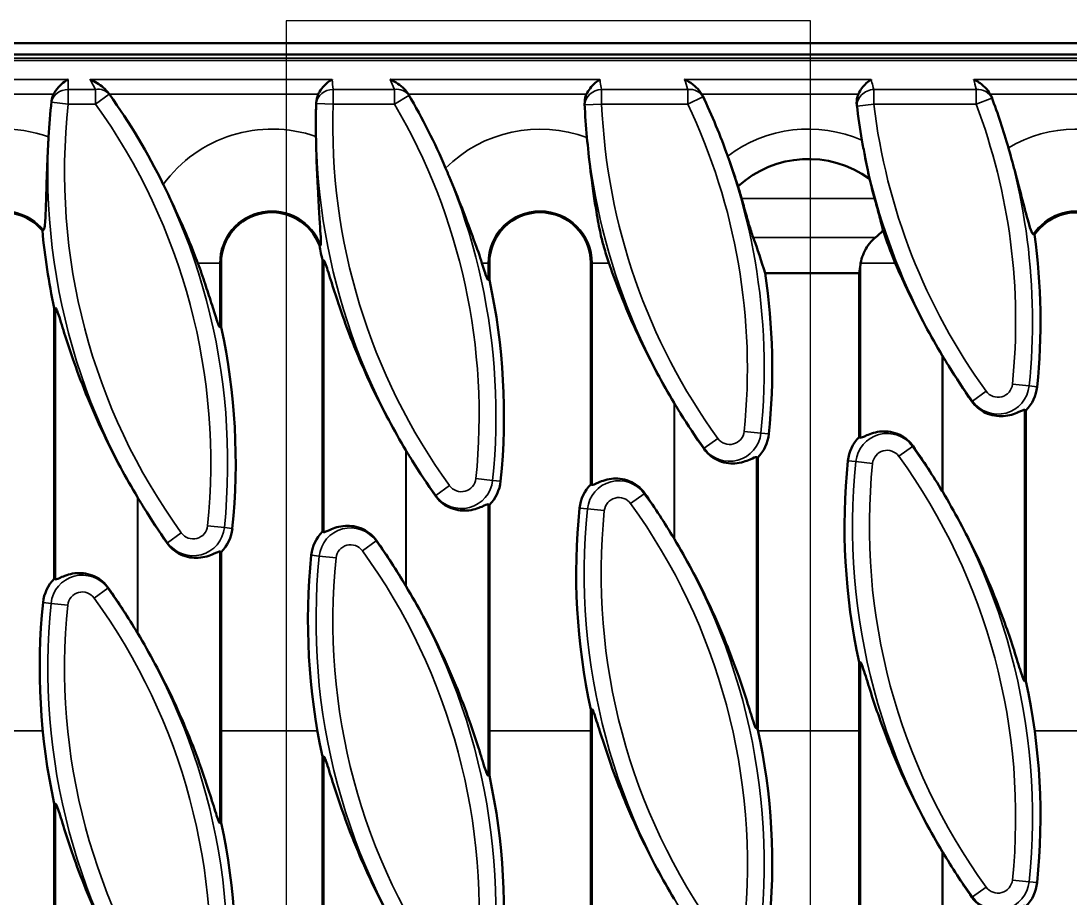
# Model space of a CAD drawing. Header units: millimetres. Extents: x 0 to 1485, y 0 to 1050.
# Drawn here: x 993.1 to 1086.2, y 550.9 to 628.7 of the extents above; entities that cross this region are included whole.
import ezdxf

# ---------------------------------------------------------------- set-up
doc = ezdxf.new("R2010")
doc.units = ezdxf.units.MM
doc.header["$LTSCALE"] = 2.5
for name, color, linetype, lineweight in [('Detailumgrenzung (ISO)', 7, 'Continuous', 25), ('Sichtbar (ISO)', 7, 'Continuous', 50), ('Sichtbar schmal (ISO)', 7, 'Continuous', 35)]:
    doc.layers.add(name, color=color, linetype=linetype, lineweight=lineweight)

# ---------------------------------------------------------------- blocks, each defined once
blk = doc.blocks.new('2DDetail0')
at = {"layer": 'Detailumgrenzung (ISO)', "flags": 128}
blk.add_lwpolyline([(406.668, 199.609), (425.279, 199.609), (425.279, 251.495), (406.668, 251.495), (406.668, 199.609)], dxfattribs=at)

msp = doc.modelspace()

# ---------------------------------------------------------------- linework, layer by layer
at = {"layer": 'Sichtbar (ISO)'}
for p, q in [((1420.146, 626.759), (420.146, 626.759)), ((1419.646, 625.759), (920.646, 625.759)), ((1010.884, 607.259), (1010.884, 601.583)), ((1019.884, 583.431), (1019.884, 607.259)), ((1034.693, 607.259), (1034.693, 605.773)), ((1043.693, 587.621), (1043.693, 607.259)), ((1067.503, 606.359), (1067.62, 607.13)), ((1059.164, 606.359), (1067.503, 606.359)), ((1067.503, 591.812), (1067.503, 606.359)), ((1034.693, 605.773), (1034.577, 605.761)), ((996.074, 603.268), (996.191, 603.281)), ((996.074, 579.24), (996.074, 603.268)), ((1010.884, 601.583), (1010.767, 601.57)), ((1082.313, 594.182), (1082.313, 570.154)), ((1058.503, 589.991), (1058.503, 565.964)), ((1034.693, 585.801), (1034.693, 561.773)), ((1010.884, 581.61), (1010.884, 557.583)), ((1067.503, 571.839), (1067.62, 571.852)), ((1067.503, 547.812), (1067.503, 571.839)), ((1082.313, 570.154), (1082.196, 570.142)), ((1043.693, 567.649), (1043.81, 567.662)), ((1043.693, 543.621), (1043.693, 567.649)), ((1058.503, 565.964), (1058.386, 565.951)), ((1019.884, 563.459), (1020.001, 563.471)), ((1019.884, 539.431), (1019.884, 563.459)), ((1034.693, 561.773), (1034.577, 561.761)), ((996.074, 559.268), (996.191, 559.281)), ((996.074, 535.24), (996.074, 559.268)), ((1010.884, 557.583), (1010.767, 557.57))]:
    msp.add_line(p, q, dxfattribs=at)
for centre, radius, start, end in [((955.355, 589.531), 56.122, 26.10716, 35.64152), ((979.165, 593.721), 56.122, 23.04238, 30.49544), ((1002.974, 597.912), 56.122, 19.61133, 25.51576), ((1026.784, 602.102), 56.122, 15.91258, 20.73517), ((1051.603, 615.32), 56.122, 173.56471, 176.79619), ((1075.412, 619.511), 56.122, 177.97299, 181.04786), ((1099.222, 623.701), 56.122, 182.36927, 185.4232), ((1123.032, 627.892), 56.122, 186.77959, 189.99171), ((1063.003, 607.259), 9.234, 54.00166, 132.48996), ((1123.032, 627.892), 56.165, 193.55323, 195.37701), ((1002.974, 597.912), 56.165, 15.58167, 16.71758), ((991.574, 607.259), 4.5, 40.09938, 180), ((1015.384, 607.259), 4.5, 20.19305, 180), ((1039.193, 607.259), 4.5, 0, 180), ((1086.813, 607.259), 4.5, 0, 145.94175), ((1051.603, 615.32), 56.821, 185.21317, 192.24573), ((1026.784, 602.102), 56.821, 354.12505, 7.76463), ((1075.412, 619.511), 56.821, 190.85264, 192.21871), ((1015.384, 607.259), 4.5, 0, 2.8783), ((1002.974, 597.912), 56.821, 354.12505, 8.54932), ((979.165, 593.721), 56.821, 354.12505, 12.24573), ((955.355, 589.531), 56.821, 354.12505, 12.24573), ((1123.032, 627.892), 56.122, 210.93272, 210.99477), ((1079.825, 596.644), 3.5, 315.28608, 354.12505), ((1099.222, 623.701), 56.122, 210.93272, 210.99477), ((1056.016, 592.454), 3.5, 315.28608, 354.12505), ((1069.99, 589.349), 3.5, 135.28608, 174.12505), ((1075.412, 619.511), 56.122, 210.93272, 210.99477), ((1123.032, 583.892), 56.821, 174.12505, 192.24573), ((1032.206, 588.263), 3.5, 315.28608, 354.12505), ((1046.181, 585.159), 3.5, 135.28608, 174.12505), ((1026.784, 558.102), 56.122, 30.93272, 30.99477), ((1051.603, 615.32), 56.122, 210.93272, 210.99477), ((1099.222, 579.701), 56.821, 174.12505, 192.24573), ((1008.397, 584.073), 3.5, 315.28608, 354.12505), ((1022.371, 580.968), 3.5, 135.28608, 174.12505), ((1002.974, 553.912), 56.122, 30.93272, 30.99477), ((1075.412, 575.511), 56.821, 174.12505, 192.24573), ((998.562, 576.778), 3.5, 135.28608, 174.12505), ((979.165, 549.721), 56.122, 30.93272, 30.99477), ((1051.603, 571.32), 56.821, 174.12505, 192.24573), ((955.355, 545.531), 56.122, 30.93272, 30.99477), ((1026.784, 558.102), 56.821, 354.12505, 12.24573), ((1002.974, 553.912), 56.821, 354.12505, 12.24573), ((979.165, 549.721), 56.821, 354.12505, 12.24573), ((955.355, 545.531), 56.821, 354.12505, 12.24573), ((1123.032, 583.892), 56.122, 210.93272, 210.99477), ((1079.825, 552.644), 3.5, 315.28608, 354.12505)]:
    msp.add_arc(centre, radius, start, end, dxfattribs=at)
for centre, major_axis, ratio, start_param, end_param in [((1002.974, 588.9), (0, -59.467), 0.988452, 1.868768, 1.925146), ((1074.892, 606.763), (7.3, 0), 0.57735, 3.023669, 3.054326)]:
    msp.add_ellipse(centre, major_axis=major_axis, ratio=ratio, start_param=start_param, end_param=end_param, dxfattribs=at)
for points, knots in [([(996.015, 622.233), (996.072, 622.35), (996.139, 622.462), (996.352, 622.773), (996.517, 622.956), (996.88, 623.285), (997.085, 623.426), (997.291, 623.531), (997.292, 623.531), (997.294, 623.532)], [0.0605627, 0.0605627, 0.0605627, 0.0605627, 0.0994194, 0.0994194, 0.1753414, 0.1753414, 0.2612333, 0.2612333, 0.2619871, 0.2619871, 0.2619871, 0.2619871]), ([(999.262, 623.532), (999.264, 623.531), (999.267, 623.531), (999.473, 623.452), (999.678, 623.352), (1000.066, 623.12), (1000.254, 622.986), (1000.616, 622.67), (1000.777, 622.495), (1000.904, 622.317)], [-0.0008986, -0.0008986, -0.0008986, -0.0008986, 0, 0, 0.0767412, 0.0767412, 0.1494492, 0.1494492, 0.2274369, 0.2274369, 0.2274369, 0.2274369]), ([(1019.502, 622.233), (1019.539, 622.31), (1019.579, 622.386), (1019.741, 622.657), (1019.882, 622.837), (1020.243, 623.215), (1020.483, 623.4), (1020.73, 623.531), (1020.732, 623.531), (1020.733, 623.532)], [0.0704022, 0.0704022, 0.0704022, 0.0704022, 0.0959777, 0.0959777, 0.1656255, 0.1656255, 0.2651531, 0.2651531, 0.265851, 0.265851, 0.265851, 0.265851]), ([(1025.901, 623.532), (1025.904, 623.531), (1025.906, 623.531), (1026.13, 623.439), (1026.355, 623.32), (1026.771, 623.039), (1026.969, 622.877), (1027.278, 622.553), (1027.402, 622.399), (1027.504, 622.233)], [-0.0008653, -0.0008653, -0.0008653, -0.0008653, 0, 0, 0.0856496, 0.0856496, 0.165521, 0.165521, 0.224334, 0.224334, 0.224334, 0.224334]), ([(1043.31, 622.233), (1043.329, 622.275), (1043.349, 622.316), (1043.469, 622.548), (1043.59, 622.725), (1043.836, 623.02), (1043.961, 623.144), (1044.219, 623.362), (1044.355, 623.455), (1044.491, 623.531), (1044.493, 623.531), (1044.495, 623.532)], [0.0801643, 0.0801643, 0.0801643, 0.0801643, 0.0939291, 0.0939291, 0.1584809, 0.1584809, 0.2160693, 0.2160693, 0.2755674, 0.2755674, 0.27629, 0.27629, 0.27629, 0.27629]), ([(1052.022, 623.532), (1052.024, 623.531), (1052.027, 623.531), (1052.27, 623.427), (1052.514, 623.286), (1052.964, 622.944), (1053.159, 622.756), (1053.402, 622.455), (1053.478, 622.347), (1053.545, 622.233)], [-0.0008386, -0.0008386, -0.0008386, -0.0008386, 0, 0, 0.0948703, 0.0948703, 0.1853603, 0.1853603, 0.2311342, 0.2311342, 0.2311342, 0.2311342]), ([(1067.438, 622.233), (1067.442, 622.243), (1067.446, 622.253), (1067.534, 622.448), (1067.639, 622.621), (1067.873, 622.941), (1068.005, 623.086), (1068.281, 623.339), (1068.427, 623.446), (1068.575, 623.531), (1068.576, 623.531), (1068.578, 623.532)], [0.0899102, 0.0899102, 0.0899102, 0.0899102, 0.0931565, 0.0931565, 0.1538394, 0.1538394, 0.217007, 0.217007, 0.2827043, 0.2827043, 0.2834159, 0.2834159, 0.2834159, 0.2834159]), ([(1077.695, 623.532), (1077.697, 623.531), (1077.699, 623.531), (1078.002, 623.395), (1078.297, 623.201), (1078.738, 622.8), (1078.897, 622.619), (1079.07, 622.367), (1079.111, 622.301), (1079.149, 622.233)], [-0.0008162, -0.0008162, -0.0008162, -0.0008162, 0, 0, 0.1208521, 0.1208521, 0.2067367, 0.2067367, 0.235931, 0.235931, 0.235931, 0.235931]), ([(1019.326, 621.496), (1019.335, 621.744), (1019.391, 621.991), (1019.497, 622.222), (1019.5, 622.228), (1019.502, 622.233)], [0, 0, 0, 0, 0.07468762, 0.07468762, 0.07650654, 0.07650654, 0.07650654, 0.07650654]), ([(1043.148, 621.381), (1043.138, 621.631), (1043.175, 621.882), (1043.276, 622.156), (1043.292, 622.195), (1043.31, 622.233)], [0, 0, 0, 0, 0.07504637, 0.07504637, 0.08771429, 0.08771429, 0.08771429, 0.08771429]), ([(1067.302, 621.266), (1067.273, 621.517), (1067.29, 621.772), (1067.38, 622.089), (1067.406, 622.162), (1067.438, 622.233)], [0, 0, 0, 0, 0.07560178, 0.07560178, 0.09901556, 0.09901556, 0.09901556, 0.09901556]), ([(995.569, 618.457), (995.561, 618.313), (995.553, 618.17), (995.516, 617.468), (995.49, 616.915), (995.423, 615.316), (995.393, 614.319), (995.341, 612.518), (995.32, 611.774), (995.276, 610.962), (995.258, 610.717), (995.217, 610.415), (995.198, 610.322), (995.161, 610.232), (995.146, 610.211), (995.13, 610.204)], [-1.039, -1.039, -1.039, -1.039, -1.002786, -1.002786, -0.861486, -0.861486, -0.585632, -0.585632, -0.302575, -0.302575, -0.156351, -0.156351, -0.058588, -0.058588, 0, 0, 0, 0]), ([(1019.3, 618.484), (1019.313, 617.811), (1019.33, 617.14), (1019.38, 615.64), (1019.415, 614.834), (1019.544, 612.247), (1019.638, 610.9), (1019.71, 609.758), (1019.733, 609.395), (1019.746, 609.03), (1019.745, 608.951), (1019.738, 608.882), (1019.735, 608.865), (1019.728, 608.848), (1019.724, 608.844), (1019.72, 608.843)], [-0.5230749, -0.5230749, -0.5230749, -0.5230749, -0.4577107, -0.4577107, -0.3742285, -0.3742285, -0.1744722, -0.1744722, -0.084578, -0.084578, -0.0364852, -0.0364852, -0.0140458, -0.0140458, 0, 0, 0, 0]), ([(1043.352, 618.397), (1043.43, 617.57), (1043.533, 616.57), (1043.851, 613.963), (1044.028, 612.755), (1044.315, 611.037), (1044.431, 610.439), (1044.649, 609.46), (1044.745, 609.078), (1044.987, 608.21), (1045.132, 607.753), (1045.303, 607.259)], [-0.9352726, -0.9352726, -0.9352726, -0.9352726, -0.7411957, -0.7411957, -0.5052694, -0.5052694, -0.310169, -0.310169, -0.1705427, -0.1705427, 0, 0, 0, 0]), ([(1067.761, 618.154), (1067.839, 617.711), (1067.92, 617.268), (1068.141, 616.11), (1068.28, 615.424), (1068.43, 614.729)], [-1.162186, -1.162186, -1.162186, -1.162186, -1.0359865, -1.0359865, -0.8324319, -0.8324319, -0.8324319, -0.8324319]), ([(1082.963, 609.807), (1082.949, 609.81), (1082.934, 609.82), (1082.901, 609.857), (1082.882, 609.885), (1082.79, 610.058), (1082.701, 610.309), (1082.436, 611.197), (1082.245, 611.931), (1081.804, 613.627), (1081.573, 614.518), (1081.139, 616.124), (1080.95, 616.806), (1080.755, 617.489)], [-1.59684, -1.59684, -1.59684, -1.59684, -1.53798, -1.53798, -1.470583, -1.470583, -1.224716, -1.224716, -0.882562, -0.882562, -0.580215, -0.580215, -0.366473, -0.366473, -0.366473, -0.366473]), ([(1056.766, 614.068), (1056.624, 614.491), (1056.477, 614.924), (1056.167, 615.825), (1056.005, 616.287), (1055.84, 616.748)], [-0.7244913, -0.7244913, -0.7244913, -0.7244913, -0.582397, -0.582397, -0.4349364, -0.4349364, -0.4349364, -0.4349364]), ([(1034.032, 607.259), (1033.852, 607.83), (1033.614, 608.515), (1033.024, 610.134), (1032.683, 611.045), (1031.911, 613.024), (1031.53, 613.97), (1031.019, 615.191), (1030.914, 615.44), (1030.809, 615.688)], [-1.712995, -1.712995, -1.712995, -1.712995, -1.278087, -1.278087, -0.902936, -0.902936, -0.586693, -0.586693, -0.505697, -0.505697, -0.505697, -0.505697]), ([(1008.816, 607.259), (1008.601, 607.843), (1008.359, 608.453), (1007.816, 609.757), (1007.511, 610.461), (1006.797, 612.043), (1006.323, 613.059), (1005.764, 614.201), (1005.757, 614.214), (1005.751, 614.227)], [-1.690303, -1.690303, -1.690303, -1.690303, -1.323675, -1.323675, -0.967749, -0.967749, -0.592422, -0.592422, -0.588136, -0.588136, -0.588136, -0.588136]), ([(1057.076, 612.998), (1057.084, 612.967), (1057.093, 612.936), (1057.241, 612.405), (1057.391, 611.872), (1057.671, 610.894), (1057.803, 610.448), (1057.979, 609.889), (1058.044, 609.696), (1058.103, 609.534)], [1.8392594, 1.8392594, 1.8392594, 1.8392594, 1.8489159, 1.8489159, 2.0047841, 2.0047841, 2.1606522, 2.1606522, 2.2539981, 2.2539981, 2.2539981, 2.2539981]), ([(1069.628, 610.165), (1069.624, 610.183), (1069.62, 610.201), (1069.527, 610.587), (1069.406, 611.049), (1069.145, 612.019), (1069.008, 612.523), (1068.877, 612.998)], [0.2908011, 0.2908011, 0.2908011, 0.2908011, 0.298333, 0.298333, 0.4545258, 0.4545258, 0.6011948, 0.6011948, 0.6011948, 0.6011948]), ([(1068.973, 609.534), (1069.183, 609.704), (1069.401, 609.911), (1069.618, 610.153), (1069.623, 610.159), (1069.628, 610.165)], [-0.4335925, -0.4335925, -0.4335925, -0.4335925, -0.3349858, -0.3349858, -0.332486, -0.332486, -0.332486, -0.332486]), ([(1067.643, 607.259), (1067.741, 607.739), (1067.922, 608.245), (1068.331, 608.885), (1068.51, 609.111), (1068.81, 609.397), (1068.89, 609.466), (1068.973, 609.534)], [2.4722014, 2.4722014, 2.4722014, 2.4722014, 2.7417205, 2.7417205, 2.8748846, 2.8748846, 2.9191071, 2.9191071, 2.9191071, 2.9191071]), ([(1010.767, 601.57), (1010.744, 601.568), (1010.705, 601.637), (1010.605, 601.884), (1010.545, 602.06), (1010.351, 602.65), (1010.188, 603.182), (1009.834, 604.298), (1009.644, 604.884), (1009.262, 606.014), (1009.047, 606.629), (1008.816, 607.259)], [1.7930779, 1.7930779, 1.7930779, 1.7930779, 1.8726401, 1.8726401, 1.9536471, 1.9536471, 2.1416493, 2.1416493, 2.3296515, 2.3296515, 2.5344882, 2.5344882, 2.5344882, 2.5344882]), ([(1019.995, 607.5), (1019.998, 607.501), (1020.002, 607.499), (1020.013, 607.489), (1020.02, 607.48), (1020.049, 607.434), (1020.078, 607.369), (1020.122, 607.259)], [-0.1193832, -0.1193832, -0.1193832, -0.1193832, -0.0994941, -0.0994941, -0.0730292, -0.0730292, 0, 0, 0, 0]), ([(1020.122, 607.259), (1020.126, 607.248), (1020.13, 607.237), (1020.195, 607.069), (1020.267, 606.851), (1020.509, 606.099), (1020.716, 605.422), (1021.17, 604.016), (1021.416, 603.284), (1022.366, 600.597), (1023.272, 598.352), (1025.232, 594.249), (1026.243, 592.381), (1027.273, 590.662)], [0.086948, 0.086948, 0.086948, 0.086948, 0.093551, 0.093551, 0.187102, 0.187102, 0.417891, 0.417891, 0.64868, 0.64868, 1.339149, 1.339149, 1.926999, 1.926999, 1.926999, 1.926999]), ([(1034.577, 605.761), (1034.549, 605.758), (1034.505, 605.847), (1034.397, 606.125), (1034.332, 606.317), (1034.189, 606.757), (1034.112, 607.002), (1034.032, 607.259)], [1.3649293, 1.3649293, 1.3649293, 1.3649293, 1.4608495, 1.4608495, 1.5582179, 1.5582179, 1.65319, 1.65319, 1.65319, 1.65319]), ([(1045.303, 607.259), (1045.357, 607.104), (1045.41, 606.951), (1046.175, 604.788), (1047.082, 602.542), (1049.042, 598.44), (1050.053, 596.572), (1051.083, 594.853)], [0.597256, 0.597256, 0.597256, 0.597256, 0.64868, 0.64868, 1.339149, 1.339149, 1.926999, 1.926999, 1.926999, 1.926999]), ([(1070.717, 607.259), (1071.1, 606.352), (1071.512, 605.432), (1072.851, 602.63), (1073.862, 600.762), (1074.892, 599.043)], [1.0539017, 1.0539017, 1.0539017, 1.0539017, 1.3391491, 1.3391491, 1.9269988, 1.9269988, 1.9269988, 1.9269988]), ([(996.191, 603.281), (996.204, 603.282), (996.222, 603.261), (996.267, 603.178), (996.295, 603.115), (996.385, 602.878), (996.457, 602.66), (996.699, 601.908), (996.907, 601.232), (997.36, 599.826), (997.606, 599.093), (998.556, 596.407), (999.462, 594.161), (1001.423, 590.059), (1002.433, 588.191), (1003.464, 586.472)], [0.001445, 0.001445, 0.001445, 0.001445, 0.046776, 0.046776, 0.093551, 0.093551, 0.187102, 0.187102, 0.417891, 0.417891, 0.64868, 0.64868, 1.339149, 1.339149, 1.926999, 1.926999, 1.926999, 1.926999]), ([(1074.923, 598.991), (1075.103, 598.692), (1075.283, 598.397), (1076.098, 597.086), (1076.804, 596.014), (1077.522, 594.979)], [5.4826973, 5.4826973, 5.4826973, 5.4826973, 5.5850708, 5.5850708, 5.9462229, 5.9462229, 5.9462229, 5.9462229]), ([(1077.522, 594.979), (1077.664, 594.775), (1077.839, 594.581), (1078.247, 594.231), (1078.485, 594.082), (1078.967, 593.852), (1079.253, 593.764), (1079.8, 593.669), (1080.061, 593.661), (1080.833, 593.706), (1081.304, 593.874), (1081.942, 594.156), (1082.13, 594.258), (1082.196, 594.23)], [3.7738978, 3.7738978, 3.7738978, 3.7738978, 3.8486369, 3.8486369, 3.9329934, 3.9329934, 4.0314686, 4.0314686, 4.1299438, 4.1299438, 4.3729414, 4.3729414, 4.5970062, 4.5970062, 4.5970062, 4.5970062]), ([(1051.114, 594.801), (1051.294, 594.502), (1051.474, 594.207), (1052.289, 592.896), (1052.994, 591.823), (1053.713, 590.788)], [5.4826973, 5.4826973, 5.4826973, 5.4826973, 5.5850708, 5.5850708, 5.9462229, 5.9462229, 5.9462229, 5.9462229]), ([(1072.293, 591.015), (1072.152, 591.218), (1071.977, 591.412), (1071.569, 591.763), (1071.331, 591.911), (1070.848, 592.141), (1070.563, 592.23), (1070.016, 592.325), (1069.754, 592.333), (1068.982, 592.287), (1068.511, 592.119), (1067.874, 591.838), (1067.685, 591.736), (1067.62, 591.763)], [3.7738978, 3.7738978, 3.7738978, 3.7738978, 3.8486369, 3.8486369, 3.9329934, 3.9329934, 4.0314686, 4.0314686, 4.1299438, 4.1299438, 4.3729414, 4.3729414, 4.5970062, 4.5970062, 4.5970062, 4.5970062]), ([(1027.304, 590.61), (1027.484, 590.311), (1027.664, 590.016), (1028.479, 588.705), (1029.185, 587.633), (1029.903, 586.598)], [5.4826973, 5.4826973, 5.4826973, 5.4826973, 5.5850708, 5.5850708, 5.9462229, 5.9462229, 5.9462229, 5.9462229]), ([(1053.713, 590.788), (1053.854, 590.585), (1054.029, 590.391), (1054.437, 590.04), (1054.675, 589.892), (1055.158, 589.662), (1055.443, 589.573), (1055.99, 589.478), (1056.252, 589.471), (1057.024, 589.516), (1057.495, 589.684), (1058.132, 589.965), (1058.321, 590.067), (1058.386, 590.04)], [3.7738978, 3.7738978, 3.7738978, 3.7738978, 3.8486369, 3.8486369, 3.9329934, 3.9329934, 4.0314686, 4.0314686, 4.1299438, 4.1299438, 4.3729414, 4.3729414, 4.5970062, 4.5970062, 4.5970062, 4.5970062]), ([(1074.892, 587.002), (1074.476, 587.696), (1074.05, 588.376), (1073.201, 589.685), (1072.752, 590.353), (1072.293, 591.015)], [5.6696828, 5.6696828, 5.6696828, 5.6696828, 5.9076607, 5.9076607, 6.1399115, 6.1399115, 6.1399115, 6.1399115]), ([(1048.483, 586.824), (1048.342, 587.028), (1048.167, 587.222), (1047.759, 587.573), (1047.521, 587.721), (1047.038, 587.951), (1046.753, 588.039), (1046.206, 588.134), (1045.945, 588.142), (1045.173, 588.097), (1044.701, 587.929), (1044.064, 587.648), (1043.876, 587.545), (1043.81, 587.573)], [3.7738978, 3.7738978, 3.7738978, 3.7738978, 3.8486369, 3.8486369, 3.9329934, 3.9329934, 4.0314686, 4.0314686, 4.1299438, 4.1299438, 4.3729414, 4.3729414, 4.5970062, 4.5970062, 4.5970062, 4.5970062]), ([(1029.903, 586.598), (1030.045, 586.395), (1030.219, 586.2), (1030.628, 585.85), (1030.866, 585.701), (1031.348, 585.472), (1031.634, 585.383), (1032.181, 585.288), (1032.442, 585.28), (1033.214, 585.325), (1033.685, 585.493), (1034.323, 585.775), (1034.511, 585.877), (1034.577, 585.849)], [3.7738978, 3.7738978, 3.7738978, 3.7738978, 3.8486369, 3.8486369, 3.9329934, 3.9329934, 4.0314686, 4.0314686, 4.1299438, 4.1299438, 4.3729414, 4.3729414, 4.5970062, 4.5970062, 4.5970062, 4.5970062]), ([(1051.083, 582.812), (1050.666, 583.505), (1050.241, 584.185), (1049.392, 585.494), (1048.943, 586.163), (1048.483, 586.824)], [5.6696828, 5.6696828, 5.6696828, 5.6696828, 5.9076607, 5.9076607, 6.1399115, 6.1399115, 6.1399115, 6.1399115]), ([(1082.196, 570.142), (1082.182, 570.14), (1082.164, 570.161), (1082.119, 570.244), (1082.092, 570.308), (1082.002, 570.544), (1081.93, 570.762), (1081.688, 571.514), (1081.48, 572.191), (1081.027, 573.597), (1080.78, 574.329), (1079.831, 577.016), (1078.924, 579.261), (1076.964, 583.363), (1075.953, 585.231), (1074.923, 586.95)], [0.001445, 0.001445, 0.001445, 0.001445, 0.046776, 0.046776, 0.093551, 0.093551, 0.187102, 0.187102, 0.417891, 0.417891, 0.64868, 0.64868, 1.339149, 1.339149, 1.926999, 1.926999, 1.926999, 1.926999]), ([(1003.495, 586.42), (1003.675, 586.121), (1003.855, 585.826), (1004.67, 584.515), (1005.375, 583.442), (1006.094, 582.407)], [5.4826973, 5.4826973, 5.4826973, 5.4826973, 5.5850708, 5.5850708, 5.9462229, 5.9462229, 5.9462229, 5.9462229]), ([(1024.674, 582.634), (1024.533, 582.837), (1024.358, 583.031), (1023.95, 583.382), (1023.712, 583.53), (1023.229, 583.76), (1022.944, 583.849), (1022.397, 583.944), (1022.135, 583.952), (1021.363, 583.906), (1020.892, 583.738), (1020.255, 583.457), (1020.066, 583.355), (1020.001, 583.382)], [3.7738978, 3.7738978, 3.7738978, 3.7738978, 3.8486369, 3.8486369, 3.9329934, 3.9329934, 4.0314686, 4.0314686, 4.1299438, 4.1299438, 4.3729414, 4.3729414, 4.5970062, 4.5970062, 4.5970062, 4.5970062]), ([(1006.094, 582.407), (1006.235, 582.204), (1006.41, 582.01), (1006.818, 581.659), (1007.056, 581.511), (1007.539, 581.281), (1007.824, 581.192), (1008.371, 581.098), (1008.633, 581.09), (1009.405, 581.135), (1009.876, 581.303), (1010.513, 581.584), (1010.702, 581.686), (1010.767, 581.659)], [3.7738978, 3.7738978, 3.7738978, 3.7738978, 3.8486369, 3.8486369, 3.9329934, 3.9329934, 4.0314686, 4.0314686, 4.1299438, 4.1299438, 4.3729414, 4.3729414, 4.5970062, 4.5970062, 4.5970062, 4.5970062]), ([(1027.273, 578.621), (1026.857, 579.315), (1026.431, 579.995), (1025.582, 581.304), (1025.133, 581.972), (1024.674, 582.634)], [5.6696828, 5.6696828, 5.6696828, 5.6696828, 5.9076607, 5.9076607, 6.1399115, 6.1399115, 6.1399115, 6.1399115]), ([(1058.386, 565.951), (1058.373, 565.95), (1058.355, 565.97), (1058.31, 566.054), (1058.283, 566.117), (1058.192, 566.353), (1058.12, 566.571), (1057.878, 567.323), (1057.671, 568), (1057.217, 569.406), (1056.971, 570.139), (1056.021, 572.825), (1055.115, 575.07), (1053.155, 579.173), (1052.144, 581.041), (1051.114, 582.76)], [0.001445, 0.001445, 0.001445, 0.001445, 0.046776, 0.046776, 0.093551, 0.093551, 0.187102, 0.187102, 0.417891, 0.417891, 0.64868, 0.64868, 1.339149, 1.339149, 1.926999, 1.926999, 1.926999, 1.926999]), ([(1000.864, 578.443), (1000.723, 578.647), (1000.548, 578.841), (1000.14, 579.192), (999.902, 579.34), (999.419, 579.57), (999.134, 579.658), (998.587, 579.753), (998.326, 579.761), (997.554, 579.716), (997.082, 579.548), (996.445, 579.267), (996.257, 579.164), (996.191, 579.192)], [3.7738978, 3.7738978, 3.7738978, 3.7738978, 3.8486369, 3.8486369, 3.9329934, 3.9329934, 4.0314686, 4.0314686, 4.1299438, 4.1299438, 4.3729414, 4.3729414, 4.5970062, 4.5970062, 4.5970062, 4.5970062]), ([(1003.464, 574.431), (1003.047, 575.124), (1002.622, 575.804), (1001.773, 577.113), (1001.324, 577.782), (1000.864, 578.443)], [5.6696828, 5.6696828, 5.6696828, 5.6696828, 5.9076607, 5.9076607, 6.1399115, 6.1399115, 6.1399115, 6.1399115]), ([(1034.577, 561.761), (1034.563, 561.759), (1034.545, 561.78), (1034.5, 561.863), (1034.473, 561.927), (1034.383, 562.163), (1034.311, 562.381), (1034.069, 563.133), (1033.861, 563.81), (1033.408, 565.216), (1033.161, 565.948), (1032.212, 568.635), (1031.305, 570.88), (1029.345, 574.982), (1028.334, 576.85), (1027.304, 578.569)], [0.001445, 0.001445, 0.001445, 0.001445, 0.046776, 0.046776, 0.093551, 0.093551, 0.187102, 0.187102, 0.417891, 0.417891, 0.64868, 0.64868, 1.339149, 1.339149, 1.926999, 1.926999, 1.926999, 1.926999]), ([(1010.767, 557.57), (1010.754, 557.569), (1010.736, 557.589), (1010.691, 557.673), (1010.664, 557.736), (1010.573, 557.972), (1010.501, 558.191), (1010.259, 558.942), (1010.051, 559.619), (1009.598, 561.025), (1009.352, 561.758), (1008.402, 564.444), (1007.496, 566.689), (1005.536, 570.792), (1004.525, 572.66), (1003.495, 574.379)], [0.001445, 0.001445, 0.001445, 0.001445, 0.046776, 0.046776, 0.093551, 0.093551, 0.187102, 0.187102, 0.417891, 0.417891, 0.64868, 0.64868, 1.339149, 1.339149, 1.926999, 1.926999, 1.926999, 1.926999]), ([(1067.62, 571.852), (1067.633, 571.853), (1067.651, 571.833), (1067.696, 571.75), (1067.723, 571.686), (1067.814, 571.45), (1067.886, 571.232), (1068.128, 570.48), (1068.335, 569.803), (1068.789, 568.397), (1069.035, 567.665), (1069.985, 564.978), (1070.891, 562.733), (1072.851, 558.63), (1073.862, 556.762), (1074.892, 555.043)], [0.001445, 0.001445, 0.001445, 0.001445, 0.046776, 0.046776, 0.093551, 0.093551, 0.187102, 0.187102, 0.417891, 0.417891, 0.64868, 0.64868, 1.339149, 1.339149, 1.926999, 1.926999, 1.926999, 1.926999]), ([(1043.81, 567.662), (1043.824, 567.663), (1043.842, 567.642), (1043.886, 567.559), (1043.914, 567.495), (1044.004, 567.259), (1044.076, 567.041), (1044.318, 566.289), (1044.526, 565.613), (1044.979, 564.207), (1045.225, 563.474), (1046.175, 560.788), (1047.082, 558.542), (1049.042, 554.44), (1050.053, 552.572), (1051.083, 550.853)], [0.001445, 0.001445, 0.001445, 0.001445, 0.046776, 0.046776, 0.093551, 0.093551, 0.187102, 0.187102, 0.417891, 0.417891, 0.64868, 0.64868, 1.339149, 1.339149, 1.926999, 1.926999, 1.926999, 1.926999]), ([(1020.001, 563.471), (1020.014, 563.472), (1020.032, 563.452), (1020.077, 563.369), (1020.104, 563.305), (1020.195, 563.069), (1020.267, 562.851), (1020.509, 562.099), (1020.716, 561.422), (1021.17, 560.016), (1021.416, 559.284), (1022.366, 556.597), (1023.272, 554.352), (1025.232, 550.249), (1026.243, 548.381), (1027.273, 546.662)], [0.001445, 0.001445, 0.001445, 0.001445, 0.046776, 0.046776, 0.093551, 0.093551, 0.187102, 0.187102, 0.417891, 0.417891, 0.64868, 0.64868, 1.339149, 1.339149, 1.926999, 1.926999, 1.926999, 1.926999]), ([(996.191, 559.281), (996.204, 559.282), (996.222, 559.261), (996.267, 559.178), (996.295, 559.115), (996.385, 558.878), (996.457, 558.66), (996.699, 557.908), (996.907, 557.232), (997.36, 555.826), (997.606, 555.093), (998.556, 552.407), (999.462, 550.161), (1001.423, 546.059), (1002.433, 544.191), (1003.464, 542.472)], [0.001445, 0.001445, 0.001445, 0.001445, 0.046776, 0.046776, 0.093551, 0.093551, 0.187102, 0.187102, 0.417891, 0.417891, 0.64868, 0.64868, 1.339149, 1.339149, 1.926999, 1.926999, 1.926999, 1.926999]), ([(1074.923, 554.991), (1075.34, 554.298), (1075.765, 553.618), (1076.614, 552.309), (1077.063, 551.64), (1077.522, 550.979)], [5.6696828, 5.6696828, 5.6696828, 5.6696828, 5.9076607, 5.9076607, 6.1399115, 6.1399115, 6.1399115, 6.1399115]), ([(1077.522, 550.979), (1077.664, 550.775), (1077.839, 550.581), (1078.247, 550.231), (1078.485, 550.082), (1078.967, 549.852), (1079.253, 549.764), (1079.8, 549.669), (1080.061, 549.661), (1080.833, 549.706), (1081.304, 549.874), (1081.942, 550.156), (1082.13, 550.258), (1082.196, 550.23)], [3.7738978, 3.7738978, 3.7738978, 3.7738978, 3.8486369, 3.8486369, 3.9329934, 3.9329934, 4.0314686, 4.0314686, 4.1299438, 4.1299438, 4.3729414, 4.3729414, 4.5970062, 4.5970062, 4.5970062, 4.5970062])]:
    msp.add_open_spline(points, degree=3, knots=knots, dxfattribs=at)
for points, degree in [([(995.835, 621.61), (995.859, 621.827), (995.92, 622.038), (996.015, 622.233)], 3), ([(1000.964, 622.233), (1000.944, 622.261), (1000.924, 622.289), (1000.904, 622.317)], 3), ([(1027.504, 622.233), (1027.51, 622.223), (1027.517, 622.212), (1027.523, 622.201)], 3), ([(1053.545, 622.233), (1053.572, 622.186), (1053.598, 622.136), (1053.622, 622.086)], 3), ([(1079.149, 622.233), (1079.196, 622.149), (1079.236, 622.062), (1079.27, 621.972)], 3), ([(995.13, 610.204), (995.092, 610.189), (995.054, 610.173), (995.017, 610.157)], 3), ([(1069.628, 610.165), (1069.955, 609.158), (1070.283, 608.287), (1070.717, 607.259)], 3), ([(1083.084, 609.779), (1083.044, 609.788), (1083.003, 609.798), (1082.963, 609.807)], 3), ([(1019.72, 608.843), (1019.683, 608.833), (1019.645, 608.823), (1019.607, 608.812)], 3), ([(1019.878, 607.485), (1019.917, 607.49), (1019.956, 607.495), (1019.995, 607.5)], 3), ([(1082.196, 594.23), (1082.253, 594.206), (1082.313, 594.182)], 2), ([(1067.62, 591.763), (1067.562, 591.788), (1067.503, 591.812)], 2), ([(1058.386, 590.04), (1058.444, 590.016), (1058.503, 589.991)], 2), ([(1043.81, 587.573), (1043.752, 587.597), (1043.693, 587.621)], 2), ([(1034.577, 585.849), (1034.634, 585.825), (1034.693, 585.801)], 2), ([(1020.001, 583.382), (1019.943, 583.407), (1019.884, 583.431)], 2), ([(1010.767, 581.659), (1010.825, 581.635), (1010.884, 581.61)], 2)]:
    msp.add_open_spline(points, degree=degree, dxfattribs=at)
msp.add_rational_spline([(996.191, 579.192), (996.133, 579.216), (996.074, 579.24)], [1, 0.999999999551, 1], degree=2, dxfattribs=at)
at = {"layer": 'Sichtbar schmal (ISO)'}
for p, q in [((1419.646, 625.438), (920.646, 625.438)), ((1419.646, 625.243), (920.646, 625.243)), ((962.406, 623.532), (997.294, 623.532)), ((1020.733, 623.532), (999.262, 623.532)), ((1025.901, 623.532), (1044.495, 623.532)), ((1052.022, 623.532), (1068.578, 623.532)), ((1077.695, 623.532), (1092.987, 623.532)), ((963.575, 622.233), (996.015, 622.233)), ((997.323, 622.666), (997.323, 621.367)), ((997.323, 622.666), (999.732, 622.666)), ((999.732, 621.367), (999.732, 622.666)), ((999.732, 621.367), (1000.946, 622.238)), ((1019.502, 622.233), (1000.964, 622.233)), ((1020.828, 622.666), (1026.267, 622.666)), ((1020.828, 622.666), (1020.828, 621.367)), ((1026.267, 621.367), (1026.267, 622.666)), ((1026.267, 621.367), (1027.555, 622.124)), ((1027.504, 622.233), (1043.31, 622.233)), ((1044.656, 622.666), (1052.297, 622.666)), ((1044.656, 622.666), (1044.656, 621.367)), ((1052.297, 621.367), (1052.297, 622.666)), ((1052.297, 621.367), (1053.646, 622.009)), ((1053.545, 622.233), (1067.438, 622.233)), ((1068.807, 622.666), (1077.889, 622.666)), ((1068.807, 622.666), (1068.807, 621.367)), ((1077.889, 621.367), (1077.889, 622.666)), ((1079.149, 622.233), (1091.892, 622.233)), ((995.838, 621.533), (997.323, 621.367)), ((999.732, 621.367), (997.323, 621.367)), ((1019.335, 621.418), (1020.828, 621.367)), ((1026.267, 621.367), (1020.828, 621.367)), ((1043.163, 621.303), (1044.656, 621.367)), ((1052.297, 621.367), (1044.656, 621.367)), ((1067.323, 621.189), (1068.807, 621.367)), ((1077.889, 621.367), (1068.807, 621.367)), ((1077.889, 621.367), (1079.287, 621.894)), ((1068.877, 612.998), (1057.076, 612.998)), ((1068.973, 609.534), (1058.103, 609.534)), ((1008.816, 607.259), (1010.767, 607.259)), ((1010.767, 607.259), (1010.884, 607.259)), ((1010.767, 607.259), (1010.767, 601.57)), ((1020.001, 607.259), (1019.884, 607.259)), ((1020.001, 583.382), (1020.001, 607.259)), ((1020.001, 607.259), (1020.122, 607.259)), ((1034.032, 607.259), (1034.577, 607.259)), ((1034.577, 607.259), (1034.693, 607.259)), ((1034.577, 607.259), (1034.577, 605.761)), ((1043.81, 607.259), (1043.693, 607.259)), ((1043.81, 607.259), (1045.303, 607.259)), ((1043.81, 587.573), (1043.81, 607.259)), ((1067.62, 591.763), (1067.62, 607.13)), ((1067.643, 607.259), (1070.717, 607.259)), ((996.191, 579.192), (996.191, 603.281)), ((1074.892, 599.043), (1074.892, 587.002)), ((1074.923, 586.95), (1074.923, 598.991)), ((1078.776, 595.886), (1077.566, 595.01)), ((1081.113, 596.512), (1082.599, 596.359)), ((1083.307, 596.286), (1082.599, 596.359)), ((1077.522, 594.979), (1077.566, 595.01)), ((1051.083, 594.853), (1051.083, 582.812)), ((1051.114, 582.76), (1051.114, 594.801)), ((1082.196, 594.23), (1082.196, 570.142)), ((1057.303, 592.321), (1058.79, 592.168)), ((1059.497, 592.096), (1058.79, 592.168)), ((1054.967, 591.695), (1053.756, 590.82)), ((1027.273, 590.662), (1027.273, 578.621)), ((1027.304, 578.569), (1027.304, 590.61)), ((1053.713, 590.788), (1053.756, 590.82)), ((1071.039, 590.108), (1072.25, 590.984)), ((1072.293, 591.015), (1072.25, 590.984)), ((1058.386, 590.04), (1058.386, 565.951)), ((1066.509, 589.708), (1067.216, 589.635)), ((1068.703, 589.482), (1067.216, 589.635)), ((1031.157, 587.505), (1029.947, 586.629)), ((1033.494, 588.131), (1034.98, 587.978)), ((1035.688, 587.905), (1034.98, 587.978)), ((1029.903, 586.598), (1029.947, 586.629)), ((1047.229, 585.917), (1048.44, 586.793)), ((1048.483, 586.824), (1048.44, 586.793)), ((1003.464, 586.472), (1003.464, 574.431)), ((1003.495, 574.379), (1003.495, 586.42)), ((1034.577, 585.849), (1034.577, 561.761)), ((1042.699, 585.517), (1043.407, 585.444)), ((1044.893, 585.291), (1043.407, 585.444)), ((1009.684, 583.94), (1011.171, 583.787)), ((1011.878, 583.715), (1011.171, 583.787)), ((1007.348, 583.314), (1006.137, 582.439)), ((1006.094, 582.407), (1006.137, 582.439)), ((1023.42, 581.727), (1024.631, 582.603)), ((1024.674, 582.634), (1024.631, 582.603)), ((1010.767, 581.659), (1010.767, 557.57)), ((1018.89, 581.327), (1019.597, 581.254)), ((1021.084, 581.101), (1019.597, 581.254)), ((999.61, 577.537), (1000.821, 578.412)), ((1000.864, 578.443), (1000.821, 578.412)), ((995.08, 577.136), (995.788, 577.063)), ((997.274, 576.91), (995.788, 577.063)), ((1067.62, 547.763), (1067.62, 571.852)), ((1043.81, 543.573), (1043.81, 567.662)), ((995.054, 565.759), (987.074, 565.759)), ((1019.434, 565.759), (1010.884, 565.759)), ((1043.693, 565.759), (1034.693, 565.759)), ((1067.503, 565.759), (1058.547, 565.759)), ((1091.313, 565.759), (1083.087, 565.759)), ((1020.001, 539.382), (1020.001, 563.471)), ((996.191, 535.192), (996.191, 559.281)), ((1074.892, 555.043), (1074.892, 543.002)), ((1074.923, 542.95), (1074.923, 554.991)), ((1082.599, 552.359), (1081.113, 552.512)), ((1083.307, 552.286), (1082.599, 552.359)), ((1078.776, 551.886), (1077.566, 551.01)), ((1077.522, 550.979), (1077.566, 551.01))]:
    msp.add_line(p, q, dxfattribs=at)
for centre, radius, start, end in [((955.355, 589.531), 56.11, 354.12505, 35.65622), ((979.165, 593.721), 56.11, 354.12505, 30.41065), ((1002.974, 597.912), 56.11, 354.12505, 25.43377), ((1051.603, 615.32), 56.11, 173.64304, 215.87495), ((1051.603, 615.32), 54.616, 173.64304, 215.87495), ((955.355, 589.531), 54.616, 354.12505, 35.65622), ((1075.412, 619.511), 56.11, 178.0518, 215.87495), ((1075.412, 619.511), 54.616, 178.0518, 215.87495), ((979.165, 593.721), 54.616, 354.12505, 30.41065), ((1099.222, 623.701), 56.11, 182.44902, 215.87495), ((1099.222, 623.701), 54.616, 182.44902, 215.87495), ((1002.974, 597.912), 54.616, 354.12505, 25.43377), ((1123.032, 627.892), 56.11, 186.86076, 215.87495), ((1123.032, 627.892), 54.616, 186.86076, 215.87495), ((1026.784, 602.102), 54.616, 354.12505, 20.65506), ((1026.784, 602.102), 56.11, 354.12505, 20.65506), ((991.574, 607.259), 11.889, 70.36656, 155.11728), ((1015.384, 607.259), 11.889, 70.76685, 144.11885), ((1039.193, 607.259), 11.889, 69.52778, 134.84881), ((1063.003, 607.259), 11.889, 66.40816, 127.04551), ((1086.813, 607.259), 11.889, 60.81514, 120.63081), ((991.574, 607.259), 4.617, 39.64063, 180), ((1015.384, 607.259), 4.617, 20.07372, 180), ((1039.193, 607.259), 4.617, 0, 180), ((1086.813, 607.259), 4.617, 0, 146.49946), ((1015.384, 607.259), 4.617, 0, 2.99763), ((1079.825, 596.644), 2.789, 215.87495, 354.12505), ((1079.825, 596.644), 1.294, 215.87495, 354.12505), ((1056.016, 592.454), 2.789, 215.87495, 354.12505), ((1056.016, 592.454), 1.294, 215.87495, 354.12505), ((1069.99, 589.349), 2.789, 35.87495, 174.12505), ((1069.99, 589.349), 1.294, 35.87495, 174.12505), ((1026.784, 558.102), 56.11, 354.12505, 35.87495), ((1123.032, 583.892), 56.11, 174.12505, 215.87495), ((1123.032, 583.892), 54.616, 174.12505, 215.87495), ((1026.784, 558.102), 54.616, 354.12505, 35.87495), ((1032.206, 588.263), 2.789, 215.87495, 354.12505), ((1032.206, 588.263), 1.294, 215.87495, 354.12505), ((1046.181, 585.159), 2.789, 35.87495, 174.12505), ((1002.974, 553.912), 56.11, 354.12505, 35.87495), ((1046.181, 585.159), 1.294, 35.87495, 174.12505), ((1002.974, 553.912), 54.616, 354.12505, 35.87495), ((1099.222, 579.701), 56.11, 174.12505, 215.87495), ((1099.222, 579.701), 54.616, 174.12505, 215.87495), ((1008.397, 584.073), 2.789, 215.87495, 354.12505), ((1008.397, 584.073), 1.294, 215.87495, 354.12505), ((1022.371, 580.968), 2.789, 35.87495, 174.12505), ((1022.371, 580.968), 1.294, 35.87495, 174.12505), ((979.165, 549.721), 56.11, 354.12505, 35.87495), ((1075.412, 575.511), 56.11, 174.12505, 215.87495), ((1075.412, 575.511), 54.616, 174.12505, 215.87495), ((979.165, 549.721), 54.616, 354.12505, 35.87495), ((998.562, 576.778), 2.789, 35.87495, 174.12505), ((955.355, 545.531), 56.11, 354.12505, 35.87495), ((998.562, 576.778), 1.294, 35.87495, 174.12505), ((955.355, 545.531), 54.616, 354.12505, 35.87495), ((1051.603, 571.32), 56.11, 174.12505, 215.87495), ((1051.603, 571.32), 54.616, 174.12505, 215.87495), ((1079.825, 552.644), 2.789, 215.87495, 354.12505), ((1079.825, 552.644), 1.294, 215.87495, 354.12505)]:
    msp.add_arc(centre, radius, start, end, dxfattribs=at)
for centre, major_axis, ratio, start_param, end_param in [((997.323, 621.367), (-1.499, -0.062), 0.865843, 4.676848, 6.108091), ((999.732, 621.367), (1.325, 0.703), 0.837035, 0.159972, 1.152612), ((1020.828, 621.367), (-1.49, -0.175), 0.864532, 4.611062, 6.108887), ((1026.267, 621.367), (1.387, 0.57), 0.848279, 0.165337, 1.235152), ((1044.656, 621.367), (-1.472, -0.286), 0.861961, 4.54633, 6.110413), ((1052.297, 621.367), (1.434, 0.441), 0.855951, 0.16937, 1.31322), ((1068.807, 621.367), (-1.447, -0.395), 0.858072, 4.482328, 6.112641), ((1077.889, 621.367), (1.466, 0.315), 0.861063, 0.172249, 1.387717)]:
    msp.add_ellipse(centre, major_axis=major_axis, ratio=ratio, start_param=start_param, end_param=end_param, dxfattribs=at)
for points, knots in [([(997.294, 623.532), (997.301, 623.248), (997.311, 622.964), (997.323, 622.676), (997.323, 622.671), (997.323, 622.666)], [-1.54504159, -1.54504159, -1.54504159, -1.54504159, -1.52953129, -1.52953129, -1.52927556, -1.52927556, -1.52927556, -1.52927556]), ([(999.732, 622.666), (999.718, 622.694), (999.703, 622.722), (999.548, 623.012), (999.406, 623.273), (999.262, 623.532)], [-1.0778957, -1.0778957, -1.0778957, -1.0778957, -1.07604576, -1.07604576, -1.05850364, -1.05850364, -1.05850364, -1.05850364]), ([(1020.733, 623.532), (1020.762, 623.246), (1020.794, 622.959), (1020.828, 622.671), (1020.828, 622.669), (1020.828, 622.666)], [-1.46804089, -1.46804089, -1.46804089, -1.46804089, -1.45249866, -1.45249866, -1.45237222, -1.45237222, -1.45237222, -1.45237222]), ([(1026.267, 622.666), (1026.258, 622.688), (1026.249, 622.709), (1026.129, 622.999), (1026.016, 623.266), (1025.901, 623.532)], [-1.1765377, -1.1765377, -1.1765377, -1.1765377, -1.17518052, -1.17518052, -1.1582935, -1.1582935, -1.1582935, -1.1582935]), ([(1044.495, 623.532), (1044.509, 623.453), (1044.523, 623.373), (1044.538, 623.294), (1044.576, 623.084), (1044.615, 622.875), (1044.656, 622.666)], [-1.39222621, -1.39222621, -1.39222621, -1.39222621, -1.3879153, -1.3879153, -1.3879153, -1.37656181, -1.37656181, -1.37656181, -1.37656181]), ([(1052.297, 622.666), (1052.292, 622.683), (1052.287, 622.7), (1052.197, 622.99), (1052.111, 623.261), (1052.022, 623.532)], [-1.26895429, -1.26895429, -1.26895429, -1.26895429, -1.26793402, -1.26793402, -1.25155062, -1.25155062, -1.25155062, -1.25155062]), ([(1068.578, 623.532), (1068.598, 623.451), (1068.619, 623.37), (1068.641, 623.289), (1068.695, 623.081), (1068.75, 622.874), (1068.807, 622.666)], [-1.31712816, -1.31712816, -1.31712816, -1.31712816, -1.31271496, -1.31271496, -1.31271496, -1.30137516, -1.30137516, -1.30137516, -1.30137516]), ([(1077.889, 622.666), (1077.886, 622.68), (1077.883, 622.693), (1077.821, 622.982), (1077.759, 623.258), (1077.695, 623.532)], [-1.35659343, -1.35659343, -1.35659343, -1.35659343, -1.35582106, -1.35582106, -1.33981175, -1.33981175, -1.33981175, -1.33981175]), ([(1027.523, 622.201), (1027.525, 622.197), (1027.526, 622.194), (1027.537, 622.168), (1027.546, 622.146), (1027.555, 622.124)], [1.174953213, 1.174953213, 1.174953213, 1.174953213, 1.175180521, 1.175180521, 1.1765377, 1.1765377, 1.1765377, 1.1765377]), ([(1053.622, 622.086), (1053.625, 622.078), (1053.627, 622.07), (1053.636, 622.044), (1053.641, 622.026), (1053.646, 622.009)], [1.26744129, 1.26744129, 1.26744129, 1.26744129, 1.267934021, 1.267934021, 1.268954291, 1.268954291, 1.268954291, 1.268954291]), ([(1079.27, 621.972), (1079.273, 621.96), (1079.276, 621.948), (1079.281, 621.922), (1079.284, 621.908), (1079.287, 621.894)], [1.355133317, 1.355133317, 1.355133317, 1.355133317, 1.355821057, 1.355821057, 1.356593431, 1.356593431, 1.356593431, 1.356593431]), ([(995.838, 621.533), (995.838, 621.538), (995.838, 621.542), (995.837, 621.568), (995.836, 621.589), (995.835, 621.61)], [1.529275557, 1.529275557, 1.529275557, 1.529275557, 1.52953129, 1.52953129, 1.530650011, 1.530650011, 1.530650011, 1.530650011]), ([(1019.335, 621.418), (1019.335, 621.421), (1019.334, 621.423), (1019.331, 621.449), (1019.329, 621.472), (1019.326, 621.496)], [1.45237222, 1.45237222, 1.45237222, 1.45237222, 1.452498657, 1.452498657, 1.453738942, 1.453738942, 1.453738942, 1.453738942])]:
    msp.add_open_spline(points, degree=3, knots=knots, dxfattribs=at)
for points in [[(1000.904, 622.317), (1000.918, 622.291), (1000.932, 622.265), (1000.946, 622.238)], [(1043.163, 621.303), (1043.158, 621.329), (1043.153, 621.355), (1043.148, 621.381)], [(1067.323, 621.189), (1067.316, 621.215), (1067.309, 621.241), (1067.302, 621.266)]]:
    msp.add_open_spline(points, degree=3, dxfattribs=at)

# ---------------------------------------------------------------- block references
at = {"layer": 'Detailumgrenzung (ISO)', "xscale": 2.5, "yscale": 2.5, "zscale": 2.5}
msp.add_blockref('2DDetail0', (0, 0), dxfattribs=at)

doc.saveas('drawing.dxf')
